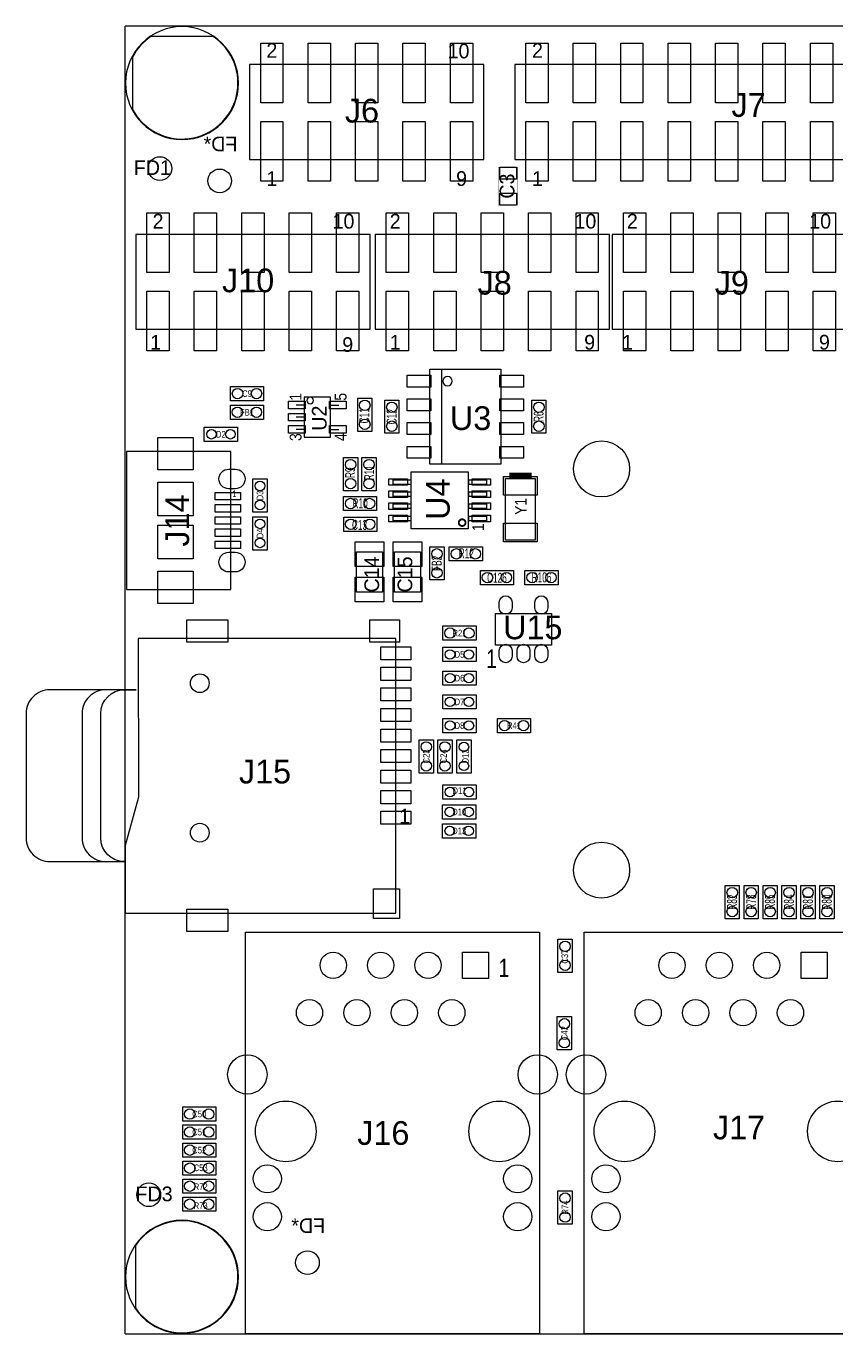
# Model space of a CAD drawing. Extents: x -5 to 100, y 0 to 70.
# Drawn here: x -5.3 to 38.1, y 0 to 70 of the extents above; entities that cross this region are included whole.
import ezdxf
from ezdxf.enums import TextEntityAlignment as Align

# ---------------------------------------------------------------- set-up
doc = ezdxf.new("R2010")
doc.units = 0
for name, color, linetype in [('BG_OUTLINE', 3, 'CONTINUOUS'), ('PG_ASSEMBLY_TOP', 23, 'CONTINUOUS'), ('PIN_BOTTOM', 211, 'CONTINUOUS'), ('PIN_TOP', 160, 'CONTINUOUS'), ('RD_ASSEMBLY_BOTTOM', 2, 'CONTINUOUS'), ('RD_ASSEMBLY_TOP', 2, 'CONTINUOUS')]:
    doc.layers.add(name, color=color, linetype=linetype)

msp = doc.modelspace()

# ---------------------------------------------------------------- linework, layer by layer
at = {"layer": 'BG_OUTLINE'}
for points in [[(99.9998, 70.006718), (0, 70.006718)], [(0, 0), (0, 70.006718)], [(0, 0), (66.406014, 0)]]:
    msp.add_lwpolyline(points, dxfattribs=at)
at = {"layer": 'PG_ASSEMBLY_TOP'}
for points in [[(6.07314, 66.958718, 1), (0.02286, 66.958718, 1)], [(17.523714, 51.0032, 1), (17.015714, 51.0032, 1)], [(10.094214, 49.9618, 1), (9.738614, 49.9618, 1)], [(6.07314, 3.054858, 1), (0.02286, 3.054858, 1)]]:
    msp.add_lwpolyline(points, format="xyb", close=True, dxfattribs=at)
for points in [[(6.665214, 62.865), (19.212814, 62.865), (19.212814, 67.945), (6.665214, 67.945)], [(20.863814, 62.865), (46.111414, 62.865), (46.111414, 67.945), (20.863814, 67.945)], [(0.569214, 53.77942), (13.116814, 53.77942), (13.116814, 58.85942), (0.569214, 58.85942)], [(13.39088, 53.77942), (25.93848, 53.77942), (25.93848, 58.85942), (13.39088, 58.85942)], [(26.09088, 53.77942), (38.63848, 53.77942), (38.63848, 58.85942), (26.09088, 58.85942)], [(16.317214, 46.5582), (16.317214, 51.6382), (20.127214, 51.6382), (20.127214, 46.5582)], [(7.418324, 49.953164), (5.640324, 49.953164), (5.640324, 50.715164), (7.418324, 50.715164)], [(5.637276, 49.716436), (7.415276, 49.716436), (7.415276, 48.954436), (5.637276, 48.954436)], [(9.59739, 50.147982), (9.59739, 47.997872), (10.997438, 47.997872), (10.997438, 50.147982)], [(12.456414, 48.3108), (12.456414, 50.0888), (13.218414, 50.0888), (13.218414, 48.3108)], [(14.666214, 49.9872), (14.666214, 48.2092), (13.904214, 48.2092), (13.904214, 49.9872)], [(22.540214, 49.9872), (22.540214, 48.2092), (21.778214, 48.2092), (21.778214, 49.9872)], [(4.2418, 48.5394), (6.0198, 48.5394), (6.0198, 47.7774), (4.2418, 47.7774)], [(0.067056, 47.240698), (0.067056, 39.840662), (5.666994, 39.840662), (5.666994, 47.240698)], [(11.694414, 45.1358), (11.694414, 46.9138), (12.456414, 46.9138), (12.456414, 45.1358)], [(12.685014, 45.1358), (12.685014, 46.9138), (13.447014, 46.9138), (13.447014, 45.1358)], [(7.605014, 45.770546), (7.605014, 43.992546), (6.843014, 43.992546), (6.843014, 45.770546)], [(15.300706, 45.477684), (14.350492, 45.477684), (14.350492, 45.727874), (15.300706, 45.727874)], [(18.37563, 43.102784), (15.325598, 43.102784), (15.325598, 46.152816), (18.37563, 46.152816)], [(19.350736, 45.477684), (18.400522, 45.477684), (18.400522, 45.727874), (19.350736, 45.727874)], [(20.368514, 45.7962), (21.968714, 45.7962), (21.968714, 42.4942), (20.368514, 42.4942)], [(13.472414, 44.069), (11.694414, 44.069), (11.694414, 44.831), (13.472414, 44.831)], [(15.300706, 44.827698), (14.350492, 44.827698), (14.350492, 45.077888), (15.300706, 45.077888)], [(19.350736, 44.827698), (18.400522, 44.827698), (18.400522, 45.077888), (19.350736, 45.077888)], [(15.300706, 44.177712), (14.350492, 44.177712), (14.350492, 44.427902), (15.300706, 44.427902)], [(19.350736, 44.177712), (18.400522, 44.177712), (18.400522, 44.427902), (19.350736, 44.427902)], [(6.843014, 41.960546), (6.843014, 43.738546), (7.605014, 43.738546), (7.605014, 41.960546)], [(11.706098, 43.723306), (13.484352, 43.723306), (13.484352, 42.961306), (11.706098, 42.961306)], [(15.300706, 43.527726), (14.350492, 43.527726), (14.350492, 43.777916), (15.300706, 43.777916)], [(19.350736, 43.527726), (18.400522, 43.527726), (18.400522, 43.777916), (19.350736, 43.777916)], [(17.079214, 42.1386), (17.079214, 40.3606), (16.317214, 40.3606), (16.317214, 42.1386)], [(17.358614, 42.1386), (19.136614, 42.1386), (19.136614, 41.3766), (17.358614, 41.3766)], [(13.789914, 41.8719), (13.789914, 39.7129), (12.392914, 39.7129), (12.392914, 41.8719)], [(15.821914, 41.8719), (15.821914, 39.7129), (14.424914, 39.7129), (14.424914, 41.8719)], [(19.0246, 40.8686), (20.8026, 40.8686), (20.8026, 40.1066), (19.0246, 40.1066)], [(23.1902, 40.1066), (21.4122, 40.1066), (21.4122, 40.8686), (23.1902, 40.8686)], [(19.8374, 38.5699), (22.8346, 38.5699), (22.8346, 36.8681), (19.8374, 36.8681)], [(17.018, 37.8968), (18.796, 37.8968), (18.796, 37.1348), (17.018, 37.1348)], [(0.700786, 37.231066), (0.710946, 28.729686), (0.009906, 26.141426), (-0.000254, 22.529546), (14.500606, 22.529546), (14.500606, 37.231066)], [(17.018, 36.7538), (18.796, 36.7538), (18.796, 35.9918), (17.018, 35.9918)], [(17.018, 35.4838), (18.796, 35.4838), (18.796, 34.7218), (17.018, 34.7218)], [(17.018, 34.2138), (18.796, 34.2138), (18.796, 33.4518), (17.018, 33.4518)], [(17.018, 32.9438), (18.796, 32.9438), (18.796, 32.1818), (17.018, 32.1818)], [(19.939, 32.9438), (21.717, 32.9438), (21.717, 32.1818), (19.939, 32.1818)], [(15.748, 30.0228), (15.748, 31.8008), (16.51, 31.8008), (16.51, 30.0228)], [(16.749014, 30.0228), (16.749014, 31.8008), (17.511014, 31.8008), (17.511014, 30.0228)], [(18.527014, 31.8008), (18.527014, 30.0228), (17.765014, 30.0228), (17.765014, 31.8008)], [(17.018, 29.3878), (18.796, 29.3878), (18.796, 28.6258), (17.018, 28.6258)], [(17.003014, 28.321), (18.781014, 28.321), (18.781014, 27.559), (17.003014, 27.559)], [(17.003014, 27.305), (18.781014, 27.305), (18.781014, 26.543), (17.003014, 26.543)], [(32.893, 24.003), (32.893, 22.225), (32.131, 22.225), (32.131, 24.003)], [(33.147, 22.225), (33.147, 24.003), (33.909, 24.003), (33.909, 22.225)], [(34.925, 24.003), (34.925, 22.225), (34.163, 22.225), (34.163, 24.003)], [(35.941, 24.003), (35.941, 22.225), (35.179, 22.225), (35.179, 24.003)], [(36.957, 24.003), (36.957, 22.225), (36.195, 22.225), (36.195, 24.003)], [(37.973, 24.003), (37.973, 22.225), (37.211, 22.225), (37.211, 24.003)], [(6.446266, 0), (6.446266, 21.500084), (22.196298, 21.500084), (22.196298, 0)], [(23.942802, 21.126958), (23.942802, 19.348958), (23.180802, 19.348958), (23.180802, 21.126958)], [(24.582628, 0), (24.582628, 21.500084), (40.33266, 21.500084), (40.33266, 0)], [(23.906988, 16.98244), (23.906988, 15.20444), (23.144988, 15.20444), (23.144988, 16.98244)], [(3.08356, 12.146788), (4.86156, 12.146788), (4.86156, 11.384788), (3.08356, 11.384788)], [(3.08356, 11.181588), (4.86156, 11.181588), (4.86156, 10.419588), (3.08356, 10.419588)], [(3.08356, 10.216388), (4.86156, 10.216388), (4.86156, 9.454388), (3.08356, 9.454388)], [(3.08356, 9.251188), (4.86156, 9.251188), (4.86156, 8.489188), (3.08356, 8.489188)], [(3.08356, 8.285988), (4.86156, 8.285988), (4.86156, 7.523988), (3.08356, 7.523988)], [(3.08356, 7.320788), (4.86156, 7.320788), (4.86156, 6.558788), (3.08356, 6.558788)], [(23.942802, 7.650226), (23.942802, 5.872226), (23.180802, 5.872226), (23.180802, 7.650226)]]:
    msp.add_lwpolyline(points, close=True, dxfattribs=at)
at = {"layer": 'PG_ASSEMBLY_TOP', "const_width": 0.0254}
msp.add_lwpolyline([(21.016214, 62.4586), (21.016214, 60.4266), (20.000214, 60.4266), (20.000214, 62.4586)], close=True, dxfattribs=at)
at = {"layer": 'PG_ASSEMBLY_TOP'}
for points in [[(16.952214, 51.6382), (16.952214, 46.5582)], [(9.611614, 49.72304), (9.154414, 49.72304)], [(10.983214, 49.72304), (11.440414, 49.72304)], [(9.611614, 49.0728), (9.154414, 49.0728)], [(9.611614, 48.42256), (9.154414, 48.42256)], [(10.983214, 48.42256), (11.440414, 48.42256)], [(-2.298954, 25.280366), (-0.099314, 25.280366)]]:
    msp.add_lwpolyline(points, dxfattribs=at)
at = {"layer": 'PG_ASSEMBLY_TOP', "const_width": 0.29972}
msp.add_lwpolyline([(21.768054, 45.94606), (20.569174, 45.94606)], dxfattribs=at)
at = {"layer": 'PG_ASSEMBLY_TOP', "const_width": 0.100076}
msp.add_lwpolyline([(18.23085, 43.427904, 1), (17.870378, 43.427696, 1)], format="xyb", close=True, dxfattribs=at)
at = {"layer": 'PG_ASSEMBLY_TOP'}
for points in [[(0.599186, 34.480246), (-4.028694, 34.480246, 0.414386), (-5.298694, 33.210246), (-5.298694, 26.550366, 0.414386), (-4.028694, 25.280366), (-2.298954, 25.280366)], [(0.599186, 34.480246), (-1.028954, 34.480246, 0.414346), (-2.298954, 33.210246), (-2.298954, 26.550366, 0.414346), (-1.028954, 25.280366), (-0.099314, 25.280366)], [(-0.099314, 25.280366), (-0.030734, 25.280366, -0.414072), (-1.300734, 26.550366), (-1.300734, 33.210246, -0.414072), (-0.030734, 34.480246), (0.599186, 34.480246)]]:
    msp.add_lwpolyline(points, format="xyb", dxfattribs=at)
at = {"layer": 'PIN_BOTTOM'}
for points in [[(1.377696, 69.447156, 0.122771), (0.40513, 68.37172), (0.40513, 65.545716, 1.279877), (4.718812, 69.447156)], [(5.902452, 45.24121), (5.551932, 45.24121, -1), (5.551932, 46.29023), (5.902452, 46.29023, -1)], [(5.902452, 40.79113), (5.551932, 40.79113, -1), (5.551932, 41.84015), (5.902452, 41.84015, -1)], [(0.559562, 1.384554, 3.283618), (0.559562, 4.72567)]]:
    msp.add_lwpolyline(points, format="xyb", close=True, dxfattribs=at)
for points in [[(3.646932, 47.9806), (3.646932, 46.25086), (1.747012, 46.25086), (1.747012, 47.9806)], [(3.646932, 40.8305), (3.646932, 39.10076), (1.747012, 39.10076), (1.747012, 40.8305)], [(19.470243, 20.433919), (19.470243, 19.025997), (18.062321, 19.025997), (18.062321, 20.433919)], [(37.606605, 20.433919), (37.606605, 19.025997), (36.198683, 19.025997), (36.198683, 20.433919)]]:
    msp.add_lwpolyline(points, close=True, dxfattribs=at)
for centre, radius in [((5.065014, 61.722), 0.635), ((25.520142, 46.302676), 1.499997), ((4.000246, 34.830766), 0.50038), ((4.000246, 26.829766), 0.50038), ((25.517348, 24.824182), 1.499997), ((11.146282, 19.729958), 0.703961), ((13.686282, 19.729958), 0.703961), ((16.226282, 19.729958), 0.703961), ((29.282644, 19.729958), 0.703961), ((31.822644, 19.729958), 0.703961), ((34.362644, 19.729958), 0.703961), ((9.876282, 17.189958), 0.703961), ((12.416282, 17.189958), 0.703961), ((14.956282, 17.189958), 0.703961), ((17.496282, 17.189958), 0.703961), ((28.012644, 17.189958), 0.703961), ((30.552644, 17.189958), 0.703961), ((33.092644, 17.189958), 0.703961), ((35.632644, 17.189958), 0.703961), ((6.546342, 13.88999), 1.053973), ((22.096222, 13.88999), 1.053973), ((24.682704, 13.88999), 1.053973), ((8.606282, 10.839958), 1.624965), ((20.036282, 10.839958), 1.624965), ((26.742644, 10.839958), 1.624965), ((38.172644, 10.839958), 1.624965), ((7.61619, 8.299958), 0.753999), ((21.026374, 8.299958), 0.753999), ((25.752552, 8.299958), 0.753999), ((7.61619, 6.26999), 0.753999), ((21.026374, 6.26999), 0.753999), ((25.752552, 6.26999), 0.753999), ((9.764014, 3.81), 0.635)]:
    msp.add_circle(centre, radius, dxfattribs=at)
at = {"layer": 'PIN_TOP'}
for points in [[(1.377696, 69.447156, 0.122771), (0.40513, 68.37172), (0.40513, 65.545716, 1.279877), (4.718812, 69.447156)], [(5.902452, 45.24121), (5.551932, 45.24121, -1), (5.551932, 46.29023), (5.902452, 46.29023, -1)], [(5.902452, 40.79113), (5.551932, 40.79113, -1), (5.551932, 41.84015), (5.902452, 41.84015, -1)], [(20.7264, 39.1668), (20.7264, 38.862, -1), (20.0406, 38.862), (20.0406, 39.1668, -1)], [(22.6314, 39.1668), (22.6314, 38.862, -1), (21.9456, 38.862), (21.9456, 39.1668, -1)], [(20.7264, 36.576), (20.7264, 36.2712, -1), (20.0406, 36.2712), (20.0406, 36.576, -1)], [(21.6789, 36.576), (21.6789, 36.2712, -1), (20.9931, 36.2712), (20.9931, 36.576, -1)], [(22.6314, 36.576), (22.6314, 36.2712, -1), (21.9456, 36.2712), (21.9456, 36.576, -1)], [(0.559562, 1.384554, 3.283618), (0.559562, 4.72567)]]:
    msp.add_lwpolyline(points, format="xyb", close=True, dxfattribs=at)
for points in [[(7.262114, 65.9003), (7.262114, 69.1007), (8.455914, 69.1007), (8.455914, 65.9003)], [(9.802114, 65.9003), (9.802114, 69.1007), (10.995914, 69.1007), (10.995914, 65.9003)], [(12.342114, 65.9003), (12.342114, 69.1007), (13.535914, 69.1007), (13.535914, 65.9003)], [(14.882114, 65.9003), (14.882114, 69.1007), (16.075914, 69.1007), (16.075914, 65.9003)], [(17.422114, 65.9003), (17.422114, 69.1007), (18.615914, 69.1007), (18.615914, 65.9003)], [(21.460714, 65.9003), (21.460714, 69.1007), (22.654514, 69.1007), (22.654514, 65.9003)], [(24.000714, 65.9003), (24.000714, 69.1007), (25.194514, 69.1007), (25.194514, 65.9003)], [(26.540714, 65.9003), (26.540714, 69.1007), (27.734514, 69.1007), (27.734514, 65.9003)], [(29.080714, 65.9003), (29.080714, 69.1007), (30.274514, 69.1007), (30.274514, 65.9003)], [(31.620714, 65.9003), (31.620714, 69.1007), (32.814514, 69.1007), (32.814514, 65.9003)], [(34.160714, 65.9003), (34.160714, 69.1007), (35.354514, 69.1007), (35.354514, 65.9003)], [(36.700714, 65.9003), (36.700714, 69.1007), (37.894514, 69.1007), (37.894514, 65.9003)], [(7.262114, 61.7093), (7.262114, 64.9097), (8.455914, 64.9097), (8.455914, 61.7093)], [(9.802114, 61.7093), (9.802114, 64.9097), (10.995914, 64.9097), (10.995914, 61.7093)], [(12.342114, 61.7093), (12.342114, 64.9097), (13.535914, 64.9097), (13.535914, 61.7093)], [(14.882114, 61.7093), (14.882114, 64.9097), (16.075914, 64.9097), (16.075914, 61.7093)], [(17.422114, 61.7093), (17.422114, 64.9097), (18.615914, 64.9097), (18.615914, 61.7093)], [(21.460714, 61.7093), (21.460714, 64.9097), (22.654514, 64.9097), (22.654514, 61.7093)], [(24.000714, 61.7093), (24.000714, 64.9097), (25.194514, 64.9097), (25.194514, 61.7093)], [(26.540714, 61.7093), (26.540714, 64.9097), (27.734514, 64.9097), (27.734514, 61.7093)], [(29.080714, 61.7093), (29.080714, 64.9097), (30.274514, 64.9097), (30.274514, 61.7093)], [(31.620714, 61.7093), (31.620714, 64.9097), (32.814514, 64.9097), (32.814514, 61.7093)], [(34.160714, 61.7093), (34.160714, 64.9097), (35.354514, 64.9097), (35.354514, 61.7093)], [(36.700714, 61.7093), (36.700714, 64.9097), (37.894514, 64.9097), (37.894514, 61.7093)], [(20.952714, 61.8236), (20.063714, 61.8236), (20.063714, 62.4586), (20.952714, 62.4586)], [(20.952714, 60.4266), (20.063714, 60.4266), (20.063714, 61.0616), (20.952714, 61.0616)], [(1.166114, 56.81472), (1.166114, 60.01512), (2.359914, 60.01512), (2.359914, 56.81472)], [(3.706114, 56.81472), (3.706114, 60.01512), (4.899914, 60.01512), (4.899914, 56.81472)], [(6.246114, 56.81472), (6.246114, 60.01512), (7.439914, 60.01512), (7.439914, 56.81472)], [(8.786114, 56.81472), (8.786114, 60.01512), (9.979914, 60.01512), (9.979914, 56.81472)], [(11.326114, 56.81472), (11.326114, 60.01512), (12.519914, 60.01512), (12.519914, 56.81472)], [(13.98778, 56.81472), (13.98778, 60.01512), (15.18158, 60.01512), (15.18158, 56.81472)], [(16.52778, 56.81472), (16.52778, 60.01512), (17.72158, 60.01512), (17.72158, 56.81472)], [(19.06778, 56.81472), (19.06778, 60.01512), (20.26158, 60.01512), (20.26158, 56.81472)], [(21.60778, 56.81472), (21.60778, 60.01512), (22.80158, 60.01512), (22.80158, 56.81472)], [(24.14778, 56.81472), (24.14778, 60.01512), (25.34158, 60.01512), (25.34158, 56.81472)], [(26.68778, 56.81472), (26.68778, 60.01512), (27.88158, 60.01512), (27.88158, 56.81472)], [(29.22778, 56.81472), (29.22778, 60.01512), (30.42158, 60.01512), (30.42158, 56.81472)], [(31.76778, 56.81472), (31.76778, 60.01512), (32.96158, 60.01512), (32.96158, 56.81472)], [(34.30778, 56.81472), (34.30778, 60.01512), (35.50158, 60.01512), (35.50158, 56.81472)], [(36.84778, 56.81472), (36.84778, 60.01512), (38.04158, 60.01512), (38.04158, 56.81472)], [(1.166114, 52.62372), (1.166114, 55.82412), (2.359914, 55.82412), (2.359914, 52.62372)], [(3.706114, 52.62372), (3.706114, 55.82412), (4.899914, 55.82412), (4.899914, 52.62372)], [(6.246114, 52.62372), (6.246114, 55.82412), (7.439914, 55.82412), (7.439914, 52.62372)], [(8.786114, 52.62372), (8.786114, 55.82412), (9.979914, 55.82412), (9.979914, 52.62372)], [(11.326114, 52.62372), (11.326114, 55.82412), (12.519914, 55.82412), (12.519914, 52.62372)], [(13.98778, 52.62372), (13.98778, 55.82412), (15.18158, 55.82412), (15.18158, 52.62372)], [(16.52778, 52.62372), (16.52778, 55.82412), (17.72158, 55.82412), (17.72158, 52.62372)], [(19.06778, 52.62372), (19.06778, 55.82412), (20.26158, 55.82412), (20.26158, 52.62372)], [(21.60778, 52.62372), (21.60778, 55.82412), (22.80158, 55.82412), (22.80158, 52.62372)], [(24.14778, 52.62372), (24.14778, 55.82412), (25.34158, 55.82412), (25.34158, 52.62372)], [(26.68778, 52.62372), (26.68778, 55.82412), (27.88158, 55.82412), (27.88158, 52.62372)], [(29.22778, 52.62372), (29.22778, 55.82412), (30.42158, 55.82412), (30.42158, 52.62372)], [(31.76778, 52.62372), (31.76778, 55.82412), (32.96158, 55.82412), (32.96158, 52.62372)], [(34.30778, 52.62372), (34.30778, 55.82412), (35.50158, 55.82412), (35.50158, 52.62372)], [(36.84778, 52.62372), (36.84778, 55.82412), (38.04158, 55.82412), (38.04158, 52.62372)], [(15.110714, 50.6857), (15.110714, 51.3207), (16.380714, 51.3207), (16.380714, 50.6857)], [(20.063714, 50.6857), (20.063714, 51.3207), (21.333714, 51.3207), (21.333714, 50.6857)], [(8.747633, 49.923065), (9.647555, 49.923065), (9.647555, 49.523015), (8.747633, 49.523015)], [(10.947273, 49.923065), (11.847195, 49.923065), (11.847195, 49.523015), (10.947273, 49.523015)], [(15.110714, 49.4157), (15.110714, 50.0507), (16.380714, 50.0507), (16.380714, 49.4157)], [(20.063714, 49.4157), (20.063714, 50.0507), (21.333714, 50.0507), (21.333714, 49.4157)], [(8.747633, 49.272825), (9.647555, 49.272825), (9.647555, 48.872775), (8.747633, 48.872775)], [(8.747633, 48.622585), (9.647555, 48.622585), (9.647555, 48.222535), (8.747633, 48.222535)], [(10.947273, 48.622585), (11.847195, 48.622585), (11.847195, 48.222535), (10.947273, 48.222535)], [(15.110714, 48.1457), (15.110714, 48.7807), (16.380714, 48.7807), (16.380714, 48.1457)], [(20.063714, 48.1457), (20.063714, 48.7807), (21.333714, 48.7807), (21.333714, 48.1457)], [(3.646932, 47.9806), (3.646932, 46.25086), (1.747012, 46.25086), (1.747012, 47.9806)], [(15.110714, 46.8757), (15.110714, 47.5107), (16.380714, 47.5107), (16.380714, 46.8757)], [(20.063714, 46.8757), (20.063714, 47.5107), (21.333714, 47.5107), (21.333714, 46.8757)], [(1.747012, 45.591222), (3.646932, 45.591222), (3.646932, 43.790362), (1.747012, 43.790362)], [(15.120874, 45.425106), (14.130274, 45.425106), (14.130274, 45.780706), (15.120874, 45.780706)], [(19.570954, 45.425106), (18.580354, 45.425106), (18.580354, 45.780706), (19.570954, 45.780706)], [(20.266914, 45.89018), (22.070314, 45.89018), (22.070314, 44.89958), (20.266914, 44.89958)], [(4.827778, 45.040042), (6.176518, 45.040042), (6.176518, 44.641262), (4.827778, 44.641262)], [(15.120874, 44.77512), (14.130274, 44.77512), (14.130274, 45.13072), (15.120874, 45.13072)], [(19.570954, 44.77512), (18.580354, 44.77512), (18.580354, 45.13072), (19.570954, 45.13072)], [(4.827778, 44.390056), (6.176518, 44.390056), (6.176518, 43.991276), (4.827778, 43.991276)], [(15.120874, 44.12488), (14.130274, 44.12488), (14.130274, 44.48048), (15.120874, 44.48048)], [(19.570954, 44.12488), (18.580354, 44.12488), (18.580354, 44.48048), (19.570954, 44.48048)], [(4.827778, 43.74007), (6.176518, 43.74007), (6.176518, 43.34129), (4.827778, 43.34129)], [(15.120874, 43.474894), (14.130274, 43.474894), (14.130274, 43.830494), (15.120874, 43.830494)], [(19.570954, 43.474894), (18.580354, 43.474894), (18.580354, 43.830494), (19.570954, 43.830494)], [(1.747012, 43.290998), (3.646932, 43.290998), (3.646932, 41.490138), (1.747012, 41.490138)], [(4.827778, 43.090084), (6.176518, 43.090084), (6.176518, 42.691304), (4.827778, 42.691304)], [(20.266914, 43.39082), (22.070314, 43.39082), (22.070314, 42.40022), (20.266914, 42.40022)], [(4.827778, 42.440098), (6.176518, 42.440098), (6.176518, 42.041318), (4.827778, 42.041318)], [(12.329414, 41.0845), (12.329414, 42.4053), (13.853414, 42.4053), (13.853414, 41.0845)], [(14.361414, 41.0845), (14.361414, 42.4053), (15.885414, 42.4053), (15.885414, 41.0845)], [(3.646932, 40.8305), (3.646932, 39.10076), (1.747012, 39.10076), (1.747012, 40.8305)], [(12.329414, 39.1795), (12.329414, 40.5003), (13.853414, 40.5003), (13.853414, 39.1795)], [(14.361414, 39.1795), (14.361414, 40.5003), (15.885414, 40.5003), (15.885414, 39.1795)], [(3.299206, 38.229286), (5.498846, 38.229286), (5.498846, 37.030406), (3.299206, 37.030406)], [(13.101066, 38.229286), (14.701266, 38.229286), (14.701266, 37.030406), (13.101066, 37.030406)], [(13.700506, 36.781486), (15.300706, 36.781486), (15.300706, 36.080446), (13.700506, 36.080446)], [(13.700506, 35.681666), (15.300706, 35.681666), (15.300706, 34.980626), (13.700506, 34.980626)], [(13.700506, 34.581846), (15.300706, 34.581846), (15.300706, 33.880806), (13.700506, 33.880806)], [(13.700506, 33.482026), (15.300706, 33.482026), (15.300706, 32.780986), (13.700506, 32.780986)], [(13.700506, 32.379666), (15.300706, 32.379666), (15.300706, 31.678626), (13.700506, 31.678626)], [(13.700506, 31.279846), (15.300706, 31.279846), (15.300706, 30.578806), (13.700506, 30.578806)], [(13.700506, 30.180026), (15.300706, 30.180026), (15.300706, 29.478986), (13.700506, 29.478986)], [(13.700506, 29.080206), (15.300706, 29.080206), (15.300706, 28.379166), (13.700506, 28.379166)], [(13.700506, 27.980386), (15.300706, 27.980386), (15.300706, 27.279346), (13.700506, 27.279346)], [(14.699996, 23.830026), (14.699996, 22.229826), (13.300456, 22.229826), (13.300456, 23.830026)], [(3.299206, 22.730206), (5.498846, 22.730206), (5.498846, 21.531326), (3.299206, 21.531326)], [(19.470243, 20.433919), (19.470243, 19.025997), (18.062321, 19.025997), (18.062321, 20.433919)], [(37.606605, 20.433919), (37.606605, 19.025997), (36.198683, 19.025997), (36.198683, 20.433919)]]:
    msp.add_lwpolyline(points, close=True, dxfattribs=at)
for centre, radius in [((1.864614, 62.3824), 0.635), ((6.021324, 50.334164), 0.2794), ((7.037324, 50.334164), 0.2794), ((12.837414, 49.7078), 0.2794), ((14.285214, 49.6062), 0.2794), ((22.159214, 49.6062), 0.2794), ((6.018276, 49.335436), 0.2794), ((7.034276, 49.335436), 0.2794), ((4.6228, 48.1584), 0.254), ((5.6388, 48.1584), 0.254), ((12.837414, 48.6918), 0.2794), ((14.285214, 48.5902), 0.2794), ((22.159214, 48.5902), 0.2794), ((25.520142, 46.302676), 1.499997), ((12.075414, 46.5328), 0.2794), ((13.066014, 46.5328), 0.2794), ((7.224014, 45.389546), 0.254), ((12.075414, 45.5168), 0.2794), ((13.066014, 45.5168), 0.2794), ((7.224014, 44.373546), 0.254), ((12.075414, 44.45), 0.2794), ((13.091414, 44.45), 0.2794), ((7.224014, 43.357546), 0.254), ((12.087098, 43.34256), 0.2794), ((13.103098, 43.34256), 0.2794), ((7.224014, 42.341546), 0.254), ((16.698214, 41.7576), 0.2794), ((17.739614, 41.7576), 0.2794), ((18.755614, 41.7576), 0.2794), ((16.698214, 40.7416), 0.2794), ((19.4056, 40.4876), 0.2794), ((20.4216, 40.4876), 0.2794), ((21.7932, 40.4876), 0.2794), ((22.8092, 40.4876), 0.2794), ((17.399, 37.5158), 0.2794), ((18.415, 37.5158), 0.2794), ((17.399, 36.3728), 0.254), ((18.415, 36.3728), 0.254), ((4.000246, 34.830766), 0.50038), ((17.399, 35.1028), 0.254), ((18.415, 35.1028), 0.254), ((17.399, 33.8328), 0.254), ((18.415, 33.8328), 0.254), ((17.399, 32.5628), 0.254), ((18.415, 32.5628), 0.254), ((20.32, 32.5628), 0.2794), ((21.336, 32.5628), 0.2794), ((16.129, 31.4198), 0.2794), ((17.130014, 31.4198), 0.2794), ((18.146014, 31.4198), 0.254), ((16.129, 30.4038), 0.2794), ((17.130014, 30.4038), 0.2794), ((18.146014, 30.4038), 0.254), ((17.399, 29.0068), 0.254), ((18.415, 29.0068), 0.254), ((17.384014, 27.94), 0.254), ((18.400014, 27.94), 0.254), ((4.000246, 26.829766), 0.50038), ((17.384014, 26.924), 0.254), ((18.400014, 26.924), 0.254), ((25.517348, 24.824182), 1.499997), ((32.512, 23.622), 0.2794), ((33.528, 23.622), 0.2794), ((34.544, 23.622), 0.2794), ((35.56, 23.622), 0.2794), ((36.576, 23.622), 0.2794), ((37.592, 23.622), 0.2794), ((32.512, 22.606), 0.2794), ((33.528, 22.606), 0.2794), ((34.544, 22.606), 0.2794), ((35.56, 22.606), 0.2794), ((36.576, 22.606), 0.2794), ((37.592, 22.606), 0.2794), ((23.561802, 20.745958), 0.2794), ((11.146282, 19.729958), 0.703961), ((13.686282, 19.729958), 0.703961), ((16.226282, 19.729958), 0.703961), ((29.282644, 19.729958), 0.703961), ((31.822644, 19.729958), 0.703961), ((34.362644, 19.729958), 0.703961), ((23.561802, 19.729958), 0.2794), ((9.876282, 17.189958), 0.703961), ((12.416282, 17.189958), 0.703961), ((14.956282, 17.189958), 0.703961), ((17.496282, 17.189958), 0.703961), ((28.012644, 17.189958), 0.703961), ((30.552644, 17.189958), 0.703961), ((33.092644, 17.189958), 0.703961), ((35.632644, 17.189958), 0.703961), ((23.525988, 16.60144), 0.2794), ((23.525988, 15.58544), 0.2794), ((6.546342, 13.88999), 1.053973), ((22.096222, 13.88999), 1.053973), ((24.682704, 13.88999), 1.053973), ((3.46456, 11.765788), 0.2794), ((4.48056, 11.765788), 0.2794), ((8.606282, 10.839958), 1.624965), ((20.036282, 10.839958), 1.624965), ((26.742644, 10.839958), 1.624965), ((38.172644, 10.839958), 1.624965), ((3.46456, 10.800588), 0.2794), ((4.48056, 10.800588), 0.2794), ((3.46456, 9.835388), 0.2794), ((4.48056, 9.835388), 0.2794), ((3.46456, 8.870188), 0.2794), ((4.48056, 8.870188), 0.2794), ((7.61619, 8.299958), 0.753999), ((21.026374, 8.299958), 0.753999), ((25.752552, 8.299958), 0.753999), ((1.27, 7.443724), 0.635), ((3.46456, 7.904988), 0.2794), ((4.48056, 7.904988), 0.2794), ((3.46456, 6.939788), 0.2794), ((4.48056, 6.939788), 0.2794), ((7.61619, 6.26999), 0.753999), ((21.026374, 6.26999), 0.753999), ((23.561802, 7.269226), 0.2794), ((25.752552, 6.26999), 0.753999), ((23.561802, 6.253226), 0.2794)]:
    msp.add_circle(centre, radius, dxfattribs=at)

# ---------------------------------------------------------------- texts
at = {"layer": 'PG_ASSEMBLY_TOP'}
for s, p in [('2', (7.566914, 68.3133)), ('10', (17.269714, 68.28282)), ('2', (21.790914, 68.3133)), ('1', (7.566914, 61.4553)), ('9', (17.726914, 61.4553)), ('1', (21.790914, 61.4553)), ('2', (1.470914, 59.1693)), ('10', (11.110214, 59.1693)), ('2', (14.170914, 59.1693)), ('10', (24.064214, 59.1693)), ('2', (26.870914, 59.1693)), ('10', (36.637214, 59.1693)), ('1', (1.343914, 52.6923)), ('9', (11.630914, 52.5653)), ('1', (14.170914, 52.6923)), ('9', (24.584914, 52.6923)), ('1', (26.616914, 52.6923)), ('9', (37.157914, 52.6923)), ('1', (14.67993, 27.32024))]:
    msp.add_text(s, height=0.7874, dxfattribs=at).set_placement(p)
at = {"layer": 'PG_ASSEMBLY_TOP', "width": 0.88}
for s, p in [('1', (9.446514, 50.165)), ('5', (11.859514, 50.165)), ('3', (9.446514, 48.006)), ('4', (11.859514, 48.006))]:
    msp.add_text(s, height=0.635, rotation=90, dxfattribs=at).set_placement(p, align=Align.CENTER)
at = {"layer": 'PG_ASSEMBLY_TOP'}
for height, width, p in [(0.3556, 0.857143, (5.74167, 44.793408)), (0.9906, 0.794872, (19.33194, 35.6489))]:
    msp.add_text('1', height=height, dxfattribs=dict(at, width=width)).set_placement(p)
at = {"layer": 'PG_ASSEMBLY_TOP', "width": 0.88}
msp.add_text('1', height=0.635, rotation=90, dxfattribs=at).set_placement((19.225514, 42.9768))
at = {"layer": 'PG_ASSEMBLY_TOP', "width": 0.794872}
msp.add_text('1', height=0.9906, dxfattribs=at).set_placement((20.290282, 19.094958), align=Align.CENTER)
at = {"layer": 'RD_ASSEMBLY_BOTTOM', "text_generation_flag": 2}
for p in [(6.017514, 63.3095), (10.716514, 5.3975)]:
    msp.add_text('FD*', height=0.7874, dxfattribs=at).set_placement(p)
at = {"layer": 'RD_ASSEMBLY_TOP'}
for s, height, width, p in [('J6', 1.27, 1.02, (12.685014, 64.8462)), ('J10', 1.27, 1.02, (6.589014, 55.76062)), ('J8', 1.27, 1.02, (19.79168, 55.63362)), ('J9', 1.27, 1.02, (32.49168, 55.63362)), ('C9', 0.3556, 0.857143, (6.529324, 50.156364)), ('FB1', 0.3556, 0.857143, (6.526276, 49.157636)), ('D2', 0.3556, 0.857143, (5.1308, 47.9806)), ('R10', 0.5334, 0.619048, (12.583414, 44.196)), ('C13', 0.5334, 0.619048, (12.558014, 43.0403)), ('R12', 0.5334, 0.619048, (18.273014, 41.5163)), ('C126', 0.5334, 0.619048, (19.9136, 40.2082)), ('R106', 0.5334, 0.619048, (22.3012, 40.2336)), ('R21', 0.3556, 0.857143, (17.907, 37.338)), ('D5', 0.3556, 0.857143, (17.907, 36.195)), ('D6', 0.3556, 0.857143, (17.907, 34.925)), ('D7', 0.3556, 0.857143, (17.907, 33.655)), ('D8', 0.3556, 0.857143, (17.907, 32.385)), ('R41', 0.3556, 0.857143, (20.828, 32.385)), ('J15', 1.27, 1.02, (7.493, 29.464)), ('D11', 0.3556, 0.857143, (17.907, 28.9052)), ('D10', 0.3556, 0.857143, (17.892014, 27.7622)), ('D13', 0.3556, 0.857143, (17.892014, 26.7462)), ('C50', 0.3556, 0.857143, (3.97256, 11.587988)), ('J16', 1.27, 1.02, (13.828014, 10.117582)), ('J17', 1.27, 1.02, (32.878014, 10.414)), ('C51', 0.3556, 0.857143, (3.97256, 10.622788)), ('C52', 0.3556, 0.857143, (3.97256, 9.657588)), ('C53', 0.3556, 0.857143, (4.049014, 8.7122)), ('R72', 0.3556, 0.857143, (4.049014, 7.6962)), ('R73', 0.3556, 0.857143, (4.049014, 6.6802))]:
    msp.add_text(s, height=height, dxfattribs=dict(at, width=width)).set_placement(p, align=Align.CENTER)
at = {"layer": 'RD_ASSEMBLY_TOP', "width": 1.02}
for s, p in [('J7', (32.471614, 65.151)), ('U3', (17.396714, 48.387)), ('U15', (20.2438, 37.1856))]:
    msp.add_text(s, height=1.27, dxfattribs=at).set_placement(p)
at = {"layer": 'RD_ASSEMBLY_TOP'}
for s, p in [('FD1', (0.465328, 62.042294)), ('FD3', (0.556514, 7.0993))]:
    msp.add_text(s, height=0.7874, dxfattribs=at).set_placement(p)
for s, p in [('C3', (20.846034, 61.4426)), ('U2', (10.792714, 49.022))]:
    msp.add_text(s, height=0.7874, rotation=90, dxfattribs=at).set_placement(p, align=Align.CENTER)
for s, height, width, p in [('C11', 0.5334, 0.619048, (13.078714, 49.149)), ('C12', 0.5334, 0.619048, (14.539214, 49.0982)), ('R6', 0.5334, 0.619048, (22.413214, 49.0982)), ('R9', 0.5334, 0.619048, (12.316714, 46.101)), ('R11', 0.5334, 0.619048, (13.332714, 46.101)), ('J14', 1.27, 1.02, (3.43027, 43.54068)), ('D3', 0.3556, 0.857143, (7.401814, 44.881546)), ('D4', 0.3556, 0.857143, (7.401814, 42.849546)), ('FB2', 0.5334, 0.619048, (16.952214, 41.2496)), ('C23', 0.3556, 0.857143, (16.3068, 30.9118)), ('C24', 0.3556, 0.857143, (17.231614, 30.9118)), ('D12', 0.3556, 0.857143, (18.400014, 30.9118)), ('R82', 0.5334, 0.619048, (32.766, 23.114)), ('R78', 0.5334, 0.619048, (33.7947, 23.114)), ('R85', 0.5334, 0.619048, (34.798, 23.114)), ('R84', 0.5334, 0.619048, (35.814, 23.114)), ('R81', 0.5334, 0.619048, (36.83, 23.114)), ('R80', 0.5334, 0.619048, (37.846, 23.114)), ('C37', 0.3556, 0.857143, (23.725632, 20.193)), ('C42', 0.3556, 0.857143, (23.703788, 16.09344)), ('R74', 0.3556, 0.857143, (23.739602, 6.761226))]:
    msp.add_text(s, height=height, rotation=90, dxfattribs=dict(at, width=width)).set_placement(p, align=Align.CENTER)
for s, height, width, p in [('U4', 1.27, 1.02, (17.384014, 43.5737)), ('Y1', 0.635, 0.88, (21.511514, 43.8404))]:
    msp.add_text(s, height=height, rotation=90, dxfattribs=dict(at, width=width)).set_placement(p)
for s, p in [('C14', (13.6017, 39.6875)), ('C15', (15.3797, 39.6875))]:
    msp.add_text(s, height=0.7874, rotation=90, dxfattribs=at).set_placement(p)

doc.saveas('drawing.dxf')
